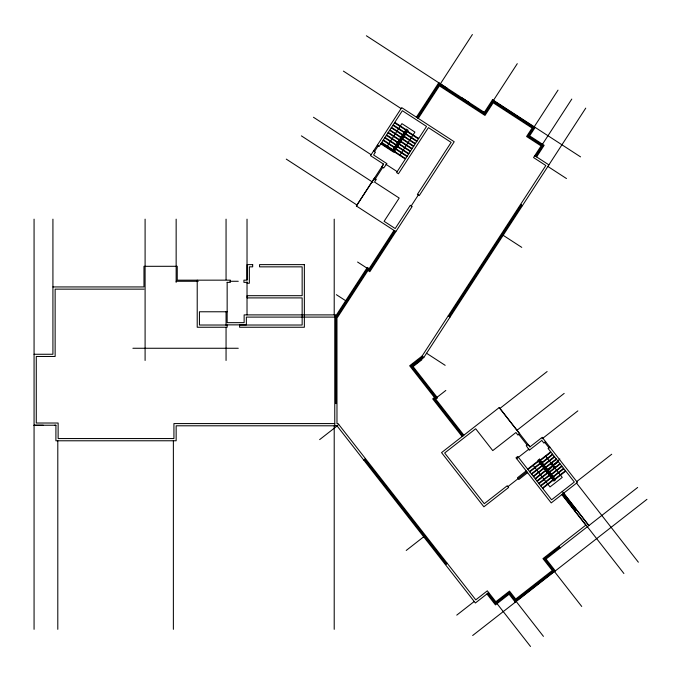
<?xml version="1.0" encoding="UTF-8"?>
<svg xmlns="http://www.w3.org/2000/svg" width="681" height="681" viewBox="0 0 681 681"><rect width="100%" height="100%" fill="white"/><g stroke="black" fill="none" stroke-linecap="round" stroke-linejoin="round"><path stroke-width="1.02" d="M554.053 466.911L553.874 468.162L555.27 466.74L554.053 466.911L562.251 477.398L550.01 486.958L533.214 465.455M552.274 464.638L552.742 463.497L551.065 464.808L552.274 464.638L545.447 455.895M383.548 140.695L383.854 140.226L394.086 146.875L393.78 147.334M386.808 135.664L387.114 135.204L397.346 141.844L397.04 142.312M401.935 134.778L402.241 134.31L392.009 127.67L391.703 128.13M405.195 129.756L405.501 129.288L395.269 122.648L394.963 123.108M396.572 149.148L396.274 149.616L406.506 156.255L406.804 155.796M411.699 148.262L411.392 148.722L401.16 142.082L401.467 141.614M414.959 143.231L414.661 143.7L404.42 137.051L404.727 136.592M374.371 151.769L378.406 145.555M390.077 130.641L390.375 130.182L400.607 136.821L400.309 137.29M393.337 125.619L393.635 125.159L403.867 131.799L403.569 132.267M387.038 146.526L388.272 146.287L386.476 145.428L387.038 146.526L401.892 123.644L414.916 132.097L400.053 154.979M392.154 149.846L392.452 149.386L382.22 142.738L381.913 143.206M395.414 144.823L395.712 144.363L385.48 137.715L385.182 138.175M398.674 139.801L398.972 139.333L388.74 132.693L388.442 133.153M395.857 231.608L356.35 205.977L374.414 178.167L376.295 179.358L374.541 182.057L399.194 198.06L384.093 221.316L395.201 228.535L410.311 205.279L412.167 206.488L369.817 271.702L367.961 270.493L337.691 317.099L336.976 317.099L336.976 423.573L338.057 423.573L475.781 599.85L487.315 590.836L495.853 601.757L509.49 591.108L515.704 599.059L552.24 570.516L542.953 558.633L585.779 525.17L562.012 494.755M383.539 164.121L381.786 166.819L383.658 168.011L386.902 163.636L373.597 154.996L375.41 152.203L373.554 150.995M392.614 150.152L406.268 129.126L408.132 130.335L393.873 152.289L380.849 143.827M356.367 205.96L383.556 164.104L370.515 155.66L401.705 107.649L454.21 141.75L419.232 195.609L417.376 194.4L451.145 142.397L428.4 127.628L398.436 173.766L396.58 172.557L426.544 126.419L402.352 110.714L379.155 146.432L377.3 145.223M393.082 150.45L406.429 129.892L407.357 130.497L393.712 151.522L381.147 143.368M393.312 150.603L406.361 130.505M374.678 179.81L382.773 167.339M393.78 150.901L406.829 130.812M416.38 117.209L438.751 82.776L447.57 88.53M399.832 144.125L399.534 144.593L409.766 151.233L410.064 150.773M403.092 139.103L402.794 139.562L413.026 146.211L413.333 145.751M406.361 134.08L406.055 134.54L416.287 141.188L416.593 140.72M417.147 117.677L439.015 84.001L484.591 113.599L492.806 100.95L533.921 127.653L528.43 136.115L542.936 145.538L535.87 156.426M417.513 117.915L439.143 84.614L484.727 114.212L492.942 101.563L533.308 127.781L527.818 136.243L542.323 145.666L535.496 156.179M440.377 83.831L472.393 34.527M418.262 118.4L439.407 85.84L484.983 115.438L493.197 102.788L532.082 128.045L526.583 136.506L541.097 145.93L533.546 157.558L545.83 165.534L422.101 356.052L409.656 365.774L434.444 397.5L432.699 398.87L462.127 436.538M405.169 158.307L404.872 158.767L394.639 152.127L394.937 151.659M408.438 153.285L408.132 153.744L397.9 147.105L398.206 146.636M418.219 138.209L417.921 138.677L407.689 132.029L407.987 131.569M394.001 230.399L369.153 268.646L367.297 267.437L336.474 314.894L244.13 314.894L244.13 322.658L227.156 322.658L227.156 282.283M394.742 230.885L369.425 269.855L367.57 268.654L336.976 315.763L335.648 315.763L335.648 403.612M411.12 206.071L418.619 194.519M395.116 231.123L369.562 270.476L367.697 269.267L337.214 316.214L336.091 316.214L336.091 403.612M483.391 111.786L484.319 112.391L492.55 99.724L580.544 156.868M493.478 100.328L517.279 63.673M516.47 117.047L517.279 115.804M534.219 126.785L558.02 90.13M535.155 127.39L529.639 135.868L544.153 145.291L536.602 156.919M542.493 144.193L571.793 99.077M449.009 316.248L521.254 204.99M449.383 316.486L521.629 205.236M423.744 357.593L585.745 108.134M559.842 458.968L553.474 465.455L552.376 464.995L553.959 466.553L552.853 466.093L546.52 472.529M422.646 356.75L410.907 365.927L435.695 397.653L433.942 399.023L462.825 435.993M422.969 357.065L411.528 366.003L436.317 397.73L434.563 399.1L463.182 435.721M34.067 425.242L55.919 425.242L55.902 440.786L176.149 440.769L176.149 425.795L336.976 425.795L338.729 424.433M319.636 439.628L337.112 425.974M413.112 366.591L421.854 359.764M437.083 397.27L445.825 390.443M363.748 460.058L365.493 458.688M499.233 407.553L441.543 452.618L483.885 506.809L508.622 487.485L507.251 485.74L484.268 503.693L444.659 453.001L475.687 428.758L492.763 450.609L515.926 432.52L517.9 435.048L519.654 433.686L499.216 407.57L529.963 446.881L527.971 444.361L526.234 445.714L529.316 450.201L541.812 440.437L543.864 443.059L545.609 441.697M499.871 408.464L547.115 371.554M516.939 430.315L564.183 393.405M529.946 446.898L542.195 437.321L577.42 482.437L551.218 502.91L515.977 457.811L517.73 456.44L551.593 499.794L574.321 482.037L548.094 448.481L549.848 447.111M516.658 458.679L528.95 449.077M542.008 438.879L577.846 410.881M406.225 550.452L423.701 536.798M526.217 470.92L517.483 477.747L518.845 479.492L527.588 472.665M527.971 469.549L538.458 461.36M540.203 459.99L550.691 451.801M538.892 461.02L539.769 460.339M507.966 486.592L526.949 471.754M529.809 471.916L540.297 463.718M542.05 462.356L552.538 454.159M531.657 474.274L542.144 466.076M543.889 464.714L554.385 456.517M533.495 476.632L543.991 468.443M545.736 467.072L556.224 458.875M535.343 478.99L545.83 470.801M547.584 469.43L558.071 461.241M537.19 481.356L547.677 473.159M549.422 471.797L559.91 463.599M539.029 483.714L549.516 475.517M551.269 474.155L561.757 465.957M540.876 486.072L551.363 477.883M553.108 476.513L563.604 468.315M542.723 488.43L553.21 480.241M553.644 479.901L554.521 479.211M554.955 478.871L565.443 470.682M445.417 564.592L447.17 563.23M576.713 481.578L611.717 454.236M574.509 510.75L576.262 509.379M456.755 615.13L474.24 601.476M488.686 592.581L475.381 602.983L336.976 425.795M559.399 546.903L544.196 558.786L553.483 570.669L515.551 600.31L509.337 592.351L495.7 603.008L487.988 593.125M559.68 547.252L544.817 558.863L554.104 570.746L515.474 600.931L509.26 592.981L495.623 603.63L487.639 593.406M637.663 487.451L546.051 559.033L555.338 570.916M515.117 601.91L555.143 570.635M472.665 635.501L646.95 499.335M176.149 281.27L198.256 281.27M229.837 281.27L238.265 281.27M227.165 282.377L230.382 282.377L230.382 280.155L177.247 280.18L177.256 266.297L143.972 266.314L143.972 286.939L52.905 286.939M143.98 289.144L55.135 289.144L55.135 356.469L36.28 356.469L36.28 423.02L58.132 423.02L58.132 438.547L173.927 438.547L173.927 423.573L334.763 423.573M227.165 311.77L199.439 311.77L199.439 325.024L227.165 325.024L227.165 327.246L197.218 327.246L197.218 280.155M334.763 317.099L246.36 317.099L246.36 324.863L227.173 324.863M132.889 348.263L238.265 348.263M34.05 354.273L52.922 354.256L52.922 219.154M34.05 425.259L43.312 425.259M54.625 425.259L55.902 425.259M492.363 99.996L534.968 127.67M366.378 35.77L484.336 112.374M461.709 97.706L469.252 102.601M534.755 155.702L548.895 164.879M547.865 166.462L566.473 178.541M343.42 71.122L401.143 108.602M520.514 204.513L522.378 205.722M394.503 122.81L405.663 130.054M406.131 130.36L407.059 130.965M407.527 131.263L418.687 138.515M392.869 125.321L404.029 132.565M405.893 133.774L417.053 141.027M391.234 127.832L402.403 135.076M404.259 136.285L415.427 143.538M389.609 130.343L400.768 137.588M402.633 138.796L413.793 146.049M387.974 132.855L399.143 140.107M400.998 141.308L412.158 148.56M386.348 135.366L397.508 142.618M399.372 143.819L410.532 151.071M384.714 137.877L395.874 145.13M397.738 146.338L408.898 153.583M383.08 140.388L394.248 147.641M396.104 148.85L407.272 156.094M381.454 142.899L394.01 151.054M394.478 151.361L405.638 158.605M503.165 235.303L521.765 247.382M313.464 117.26L371.179 154.74M385.991 164.359L397.304 171.706M301.377 135.868L373.009 182.38M286.275 159.124L357.023 205.066M448.268 315.763L450.124 316.971M357.585 262.032L366.889 268.076M336.38 294.686L345.684 300.73M426.561 353.252L445.17 365.331M544.613 442.216L549.175 448.047M576.526 483.067L638.361 562.208M561.323 466.298L561.663 466.74L552.044 474.248L551.704 473.814M550.257 452.141L550.597 452.576L540.986 460.092L540.646 459.649M552.104 454.499L552.444 454.942L542.825 462.45L542.485 462.016M553.942 456.857L554.283 457.3L544.672 464.808L544.332 464.374M555.79 459.224L556.13 459.658L546.511 467.166L546.171 466.732M557.628 461.582L557.977 462.016L548.358 469.532L548.018 469.09M559.476 463.94L559.816 464.374L550.205 471.89L549.865 471.448M563.161 468.656L563.502 469.098L553.891 476.606L553.551 476.172M565.009 471.022L565.349 471.456L555.73 478.964L555.39 478.53M539.548 460.509L554.3 479.381M518.658 434.214L527.154 445.093M539.114 460.85L553.866 479.73M563.63 493.214L588.895 525.553L562.259 491.461M549.082 475.857L548.741 475.423L539.131 482.931L539.471 483.374M538.024 461.701L537.675 461.267L528.064 468.775L528.405 469.209M539.863 464.059L539.522 463.625L529.912 471.133L530.252 471.575M541.71 466.417L541.369 465.983L531.75 473.499L532.091 473.933M543.549 468.783L543.208 468.341L533.598 475.857L533.938 476.291M545.396 471.141L545.055 470.707L535.436 478.215L535.785 478.649M547.243 473.499L546.894 473.065L537.283 480.573L537.624 481.016M550.929 478.224L550.588 477.781L540.969 485.298L541.31 485.732M552.768 480.582L552.427 480.139L542.817 487.656L543.157 488.09M563.059 493.938L575.556 509.924M562.71 494.21L575.207 510.205M562.063 494.363L623.898 573.504M422.101 356.052L423.761 357.576L412.754 366.174L437.542 397.9L435.814 399.253L463.863 435.193M558.684 546.341L560.046 548.086M554.479 571.58L581.727 606.456M516.198 601.493L543.438 636.369M515.321 602.174L509.107 594.224L495.453 604.89L486.932 593.951M497.045 603.647L530.508 646.473M364.795 459.241L446.472 563.774M364.446 459.513L446.115 564.047M334.763 314.877L334.763 425.795M334.209 219.154L334.209 314.877M334.209 425.795L334.209 629.329M247.024 219.154L247.024 279.78M247.024 281.908L247.024 314.877M226.058 219.154L226.058 279.721M226.058 311.592L226.058 325.407M226.058 327.527L226.058 360.462M176.149 219.154L176.149 282.377M173.374 440.769L173.374 629.329M145.096 219.154L145.096 360.462M57.8 440.769L57.8 629.329M34.067 219.154L34.067 629.329M539.522 459.122L537.777 460.484L553.891 481.109L555.636 479.747L539.522 459.122M539.429 459.896L538.552 460.577L553.985 480.335L554.862 479.654L539.429 459.896M252.677 264.628L247.135 264.628L247.135 280.155L243.917 280.155L243.917 282.377L247.135 282.377L247.135 283.262L249.348 283.262L249.348 266.85L252.677 266.85L252.677 264.628M304.364 264.628L259.555 264.628L259.555 266.85L302.151 266.85L302.151 295.69L247.135 295.69L247.135 297.903L302.151 297.903L302.151 325.024L239.593 325.024L239.593 327.246L304.364 327.246L304.364 264.628"/></g></svg>
